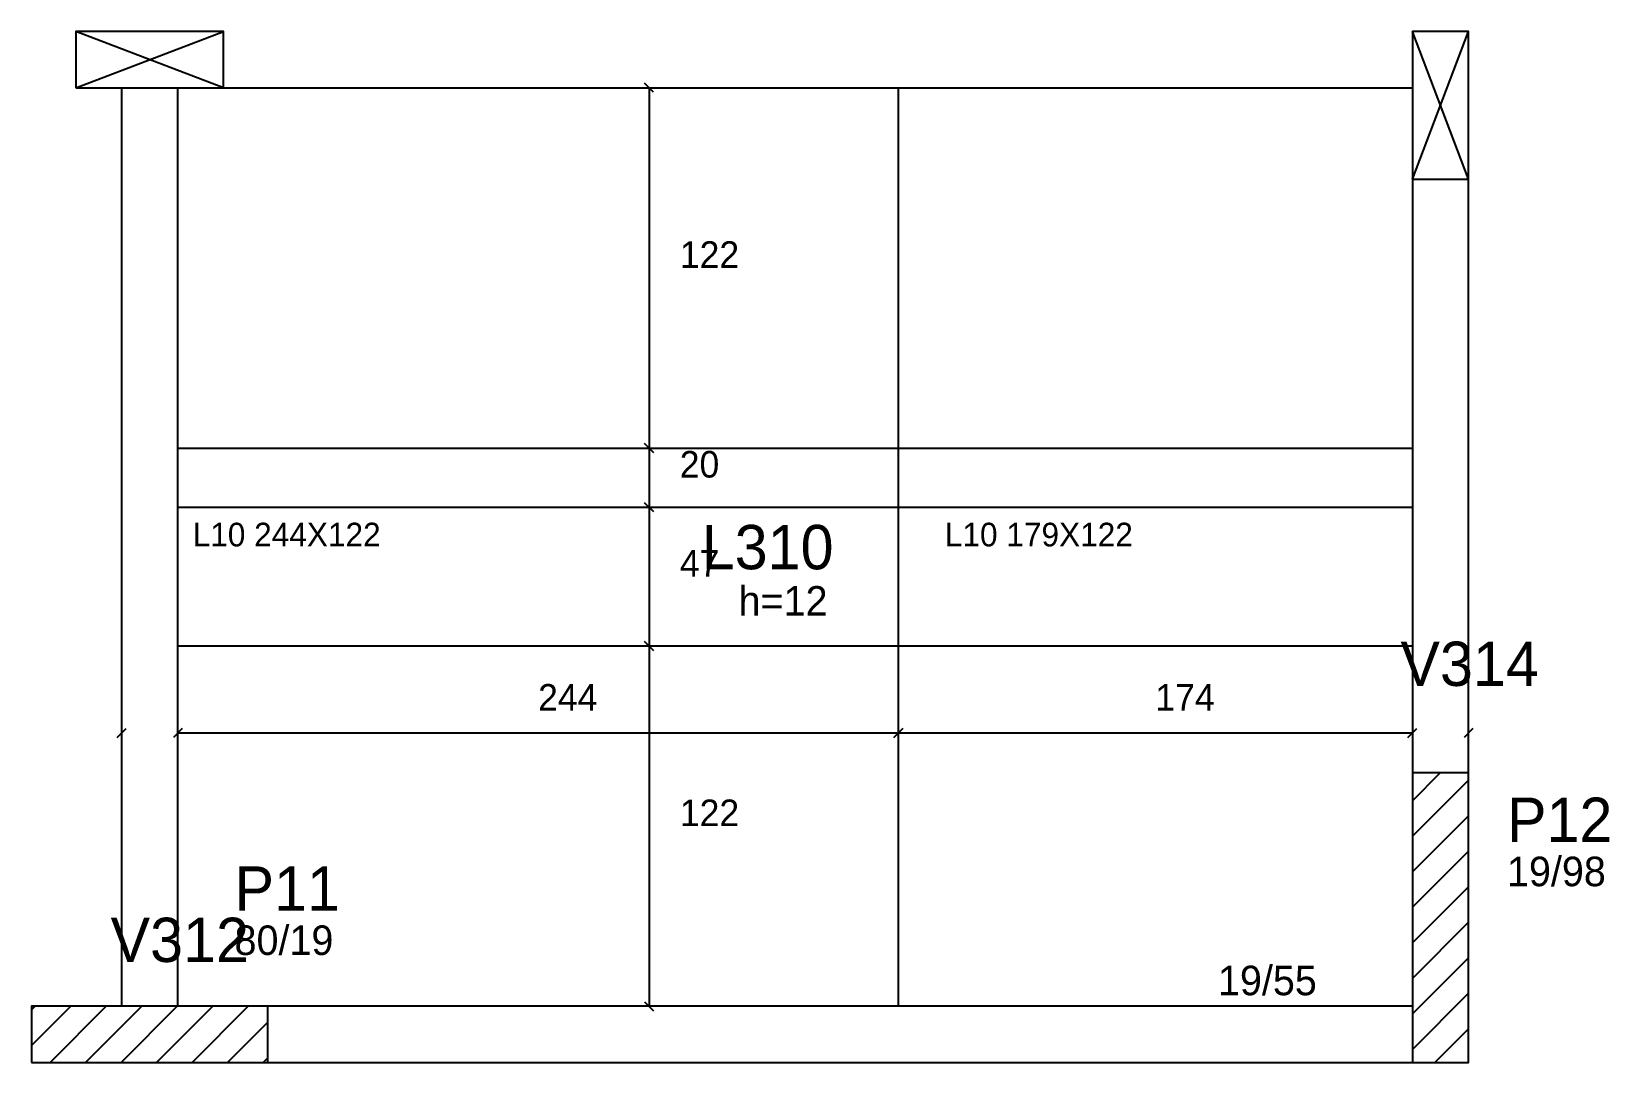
# Model space of a CAD drawing. Header units: metres. Extents: x 3118 to 3652, y 2262 to 2611.
import ezdxf

# ---------------------------------------------------------------- set-up
doc = ezdxf.new("R2010")
doc.units = ezdxf.units.M

msp = doc.modelspace()

# ---------------------------------------------------------------- linework, layer by layer
at = {"layer": '1', "color": 1}
for p, q in [((3182.57, 2591.94), (3132.57, 2610.94)), ((3132.57, 2591.94), (3182.57, 2610.94)), ((3604.07, 2560.94), (3585.07, 2610.94)), ((3585.07, 2560.94), (3604.07, 2610.94))]:
    msp.add_line(p, q, dxfattribs=at)
at = {"layer": '3', "color": 3}
for p, q in [((3585.07, 2350.51), (3594.49, 2359.94)), ((3585.07, 2338.49), (3604.07, 2357.49)), ((3585.07, 2326.47), (3604.07, 2345.47)), ((3585.07, 2314.45), (3604.07, 2333.45)), ((3585.07, 2302.43), (3604.07, 2321.43)), ((3585.07, 2290.41), (3604.07, 2309.41)), ((3585.07, 2278.39), (3604.07, 2297.39)), ((3585.07, 2266.37), (3604.07, 2285.37)), ((3117.57, 2279.7), (3118.81, 2280.94)), ((3117.57, 2267.68), (3130.83, 2280.94)), ((3123.85, 2261.94), (3142.85, 2280.94)), ((3135.87, 2261.94), (3154.87, 2280.94)), ((3147.89, 2261.94), (3166.89, 2280.94)), ((3159.91, 2261.94), (3178.91, 2280.94)), ((3171.93, 2261.94), (3190.93, 2280.94)), ((3183.95, 2261.94), (3197.57, 2275.55)), ((3592.66, 2261.94), (3604.07, 2273.34)), ((3195.97, 2261.94), (3197.57, 2263.53))]:
    msp.add_line(p, q, dxfattribs=at)
for points in [[(3148.07, 2591.94), (3148.07, 2280.94)], [(3167.07, 2280.94), (3167.07, 2591.94)], [(3167.07, 2591.94), (3585.07, 2591.94)], [(3585.07, 2591.94), (3585.07, 2359.94)], [(3604.07, 2359.94), (3604.07, 2591.94)], [(3585.07, 2280.94), (3197.57, 2280.94)], [(3197.57, 2261.94), (3585.07, 2261.94)]]:
    msp.add_lwpolyline(points, dxfattribs=at)
at = {"layer": '7', "color": 7}
for points in [[(3132.57, 2591.94), (3182.57, 2591.94), (3182.57, 2610.94), (3132.57, 2610.94), (3132.57, 2591.94)], [(3585.07, 2560.94), (3604.07, 2560.94), (3604.07, 2610.94), (3585.07, 2610.94), (3585.07, 2560.94)], [(3585.07, 2261.94), (3604.07, 2261.94), (3604.07, 2359.94), (3585.07, 2359.94), (3585.07, 2261.94)], [(3117.57, 2261.94), (3197.57, 2261.94), (3197.57, 2280.94), (3117.57, 2280.94), (3117.57, 2261.94)]]:
    msp.add_lwpolyline(points, dxfattribs=at)
at = {"layer": 'Painéis'}
for p, q in [((3328.12, 2590.44), (3325.12, 2593.44)), ((3328.12, 2468.44), (3325.12, 2471.44)), ((3325.12, 2471.44), (3328.12, 2468.44)), ((3328.12, 2448.44), (3325.12, 2451.44)), ((3325.12, 2451.44), (3328.12, 2448.44)), ((3328.12, 2401.44), (3325.12, 2404.44)), ((3325.12, 2404.44), (3328.12, 2401.44)), ((3146.57, 2371.98), (3149.57, 2374.98)), ((3168.57, 2374.98), (3165.57, 2371.98)), ((3412.57, 2374.98), (3409.57, 2371.98)), ((3409.57, 2371.98), (3412.57, 2374.98)), ((3583.57, 2371.98), (3586.57, 2374.98)), ((3605.57, 2374.98), (3602.57, 2371.98)), ((3325.12, 2282.44), (3328.12, 2279.44))]:
    msp.add_line(p, q, dxfattribs=at)
at = {"layer": 'Painéis', "color": 4}
for p, q in [((3326.62, 2591.94), (3326.62, 2469.94)), ((3326.62, 2469.94), (3326.62, 2449.94)), ((3326.62, 2449.94), (3326.62, 2402.94)), ((3326.62, 2402.94), (3326.62, 2280.94)), ((3167.07, 2373.48), (3411.07, 2373.48)), ((3411.07, 2373.48), (3585.07, 2373.48))]:
    msp.add_line(p, q, dxfattribs=at)
at = {"layer": 'Painéis', "color": 200}
for p, q in [((3411.07, 2280.94), (3411.07, 2591.94)), ((3167.07, 2469.94), (3585.07, 2469.94)), ((3167.07, 2449.94), (3585.07, 2449.94)), ((3167.07, 2402.94), (3585.07, 2402.94))]:
    msp.add_line(p, q, dxfattribs=at)

# ---------------------------------------------------------------- texts
at = {"layer": '3', "color": 3}
for s, p in [('h=12', (3356.95, 2413.21)), ('19/98', (3617.12, 2321.6)), ('80/19', (3186.3, 2298.32)), ('19/55', (3519.26, 2284.69))]:
    msp.add_text(s, height=10, dxfattribs=at).set_placement(p)
at = {"layer": '4', "color": 4}
for s, p in [('L310', (3344.48, 2428.9)), ('V314', (3581.04, 2389.4)), ('P12', (3617.12, 2336.6)), ('P11', (3186.3, 2313.32)), ('V312', (3144.32, 2295.94))]:
    msp.add_text(s, height=15, dxfattribs=at).set_placement(p)
at = {"layer": 'AUX00', "color": 7}
for s, p in [('L10^J244X122', (3172.11, 2436.65)), ('L10^J179X122', (3426.79, 2436.65))]:
    msp.add_text(s, height=8, dxfattribs=at).set_placement(p)
at = {"layer": 'Painéis', "color": 240}
for s, p in [('122', (3337.07, 2530.94)), ('20', (3337.03, 2459.94)), ('47', (3337.06, 2426.44)), ('244', (3289.07, 2381.04)), ('174', (3498.07, 2381.04)), ('122', (3337.07, 2341.94))]:
    msp.add_text(s, height=9, dxfattribs=at).set_placement(p)

doc.saveas('drawing.dxf')
